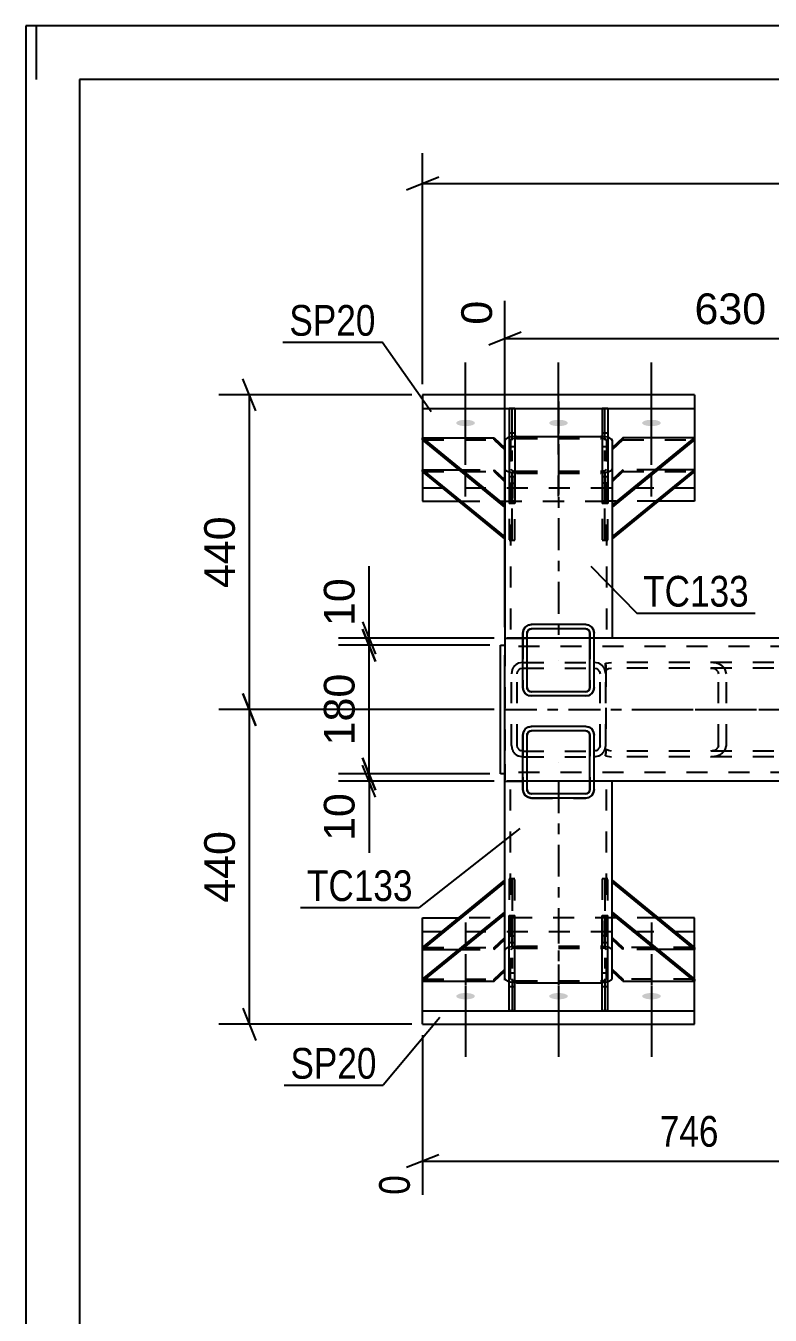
# Model space of a CAD drawing. Header units: millimetres. Extents: x 0 to 841, y 0 to 594.
# Drawn here: x 0 to 69.4, y 473.8 to 594 of the extents above; entities that cross this region are included whole.
import ezdxf

# ---------------------------------------------------------------- set-up
doc = ezdxf.new("R2010")
doc.units = ezdxf.units.MM
doc.linetypes.add('DXK_LINE_DOT2', pattern=[3.9198, 1.9599, -1.9599])
doc.linetypes.add('DXK_LINE_DOT3', pattern=[5.9187, 2.979, -0.9799, 0.9799, -0.9799])
doc.styles.add('Arial', font='ARIAL.TTF', dxfattribs={"height": 0.2})
doc.styles.add('Arial Narrow', font='ARIALN.TTF', dxfattribs={"height": 0.2})

# ---------------------------------------------------------------- blocks, each defined once
blk = doc.blocks.new('Unknown-318884589-1127')
at = {"color": 5, "linetype": 'Continuous'}
for p, q in [((841, 594), (0, 594)), ((0, 594), (0, 0)), ((1, 589), (1, 594)), ((836, 589), (5, 589)), ((5, 589), (5, 5))]:
    blk.add_line(p, q, dxfattribs=at)
blk = doc.blocks.new('Part-318884589-4272 - 4247')
at = {"color": 7, "linetype": 'DXK_LINE_DOT2'}
for p, q in [((45.08, 551.96), (45.08, 546.04)), ((45.61, 551.96), (45.08, 551.96)), ((45.61, 546.04), (45.61, 551.96)), ((45.08, 551.36), (45.61, 551.36)), ((45.61, 549.68), (45.08, 549.68)), ((45.08, 546.04), (45.61, 546.04))]:
    blk.add_line(p, q, dxfattribs=at)
at = {"color": 7, "linetype": 'DXK_LINE_DOT3'}
for p, q in [((45.35, 546.04), (45.35, 552.3)), ((45.35, 552.3), (45.35, 549.68))]:
    blk.add_line(p, q, dxfattribs=at)
blk = doc.blocks.new('Part-318884589-4264 - 4247')
at = {"color": 2, "linetype": 'Continuous'}
for p, q in [((55.68, 555.59), (54.68, 554.65)), ((54.68, 549.32), (62.35, 555.59)), ((62.35, 555.4), (54.68, 549.14)), ((62.35, 555.59), (55.68, 555.59)), ((62.35, 555.59), (62.35, 555.4)), ((54.68, 554.65), (54.68, 549.14))]:
    blk.add_line(p, q, dxfattribs=at)
at = {"color": 7, "linetype": 'DXK_LINE_DOT2'}
for p, q in [((55.68, 555.4), (54.68, 554.46)), ((55.68, 555.59), (55.68, 555.4)), ((55.68, 555.4), (62.35, 555.4))]:
    blk.add_line(p, q, dxfattribs=at)
blk = doc.blocks.new('Part-318884589-4258 - 4247')
at = {"color": 2, "linetype": 'Continuous'}
for p, q in [((37.01, 555.4), (37.01, 555.59)), ((37.01, 555.59), (44.68, 549.32)), ((37.01, 555.59), (43.68, 555.59)), ((44.68, 549.14), (37.01, 555.4)), ((43.68, 555.59), (44.68, 554.65)), ((44.68, 554.65), (44.68, 549.14))]:
    blk.add_line(p, q, dxfattribs=at)
at = {"color": 7, "linetype": 'DXK_LINE_DOT3'}
for p, q in [((44.68, 549.23), (37.01, 555.49)), ((44.68, 555.49), (44.68, 549.23))]:
    blk.add_line(p, q, dxfattribs=at)
at = {"color": 7, "linetype": 'DXK_LINE_DOT2'}
for p, q in [((37.01, 555.4), (43.68, 555.4)), ((43.68, 555.4), (43.68, 555.59)), ((43.68, 555.4), (44.68, 554.46))]:
    blk.add_line(p, q, dxfattribs=at)
blk = doc.blocks.new('Part-318884589-4325 - 4247')
at = {"color": 7, "linetype": 'DXK_LINE_DOT2'}
for p, q in [((53.75, 551.96), (53.75, 546.04)), ((54.28, 551.96), (53.75, 551.96)), ((54.28, 546.04), (54.28, 551.96)), ((54.28, 551.36), (53.75, 551.36)), ((54.28, 549.68), (53.75, 549.68)), ((53.75, 546.04), (54.28, 546.04))]:
    blk.add_line(p, q, dxfattribs=at)
at = {"color": 7, "linetype": 'DXK_LINE_DOT3'}
for p, q in [((54.01, 546.04), (54.01, 552.3)), ((54.01, 552.3), (54.01, 549.68))]:
    blk.add_line(p, q, dxfattribs=at)
blk = doc.blocks.new('Part-318884589-4261 - 4247')
at = {"color": 2, "linetype": 'Continuous'}
for p, q in [((37.01, 552.44), (37.01, 552.62)), ((37.01, 552.62), (44.68, 546.36)), ((37.01, 552.62), (40.42, 552.62)), ((44.68, 546.17), (37.01, 552.44))]:
    blk.add_line(p, q, dxfattribs=at)
at = {"color": 7, "linetype": 'DXK_LINE_DOT3'}
for p, q in [((44.68, 546.27), (37.01, 552.53)), ((44.68, 552.53), (44.68, 546.27))]:
    blk.add_line(p, q, dxfattribs=at)
at = {"color": 7, "linetype": 'DXK_LINE_DOT2'}
for p, q in [((37.01, 552.44), (43.68, 552.44)), ((40.42, 552.62), (43.68, 552.62)), ((43.68, 552.44), (43.68, 552.62)), ((43.68, 552.62), (44.68, 551.68)), ((43.68, 552.44), (44.68, 551.5)), ((44.68, 551.68), (44.68, 546.17))]:
    blk.add_line(p, q, dxfattribs=at)
blk = doc.blocks.new('Part-318884589-4267 - 4247')
at = {"color": 2, "linetype": 'Continuous'}
for p, q in [((54.68, 546.36), (62.35, 552.62)), ((62.35, 552.44), (54.68, 546.17)), ((62.35, 552.62), (58.94, 552.62)), ((62.35, 552.62), (62.35, 552.44))]:
    blk.add_line(p, q, dxfattribs=at)
at = {"color": 7, "linetype": 'DXK_LINE_DOT2'}
for p, q in [((55.68, 552.62), (54.68, 551.68)), ((55.68, 552.44), (54.68, 551.5)), ((54.68, 551.68), (54.68, 546.17)), ((58.94, 552.62), (55.68, 552.62)), ((55.68, 552.62), (55.68, 552.44)), ((55.68, 552.44), (62.35, 552.44))]:
    blk.add_line(p, q, dxfattribs=at)
blk = doc.blocks.new('Part-318884589-4270 - 4247')
at = {"color": 2, "linetype": 'Continuous'}
for p, q in [((45.08, 558.34), (45.08, 549.46)), ((45.61, 558.34), (45.08, 558.34)), ((45.61, 558.34), (45.61, 549.46)), ((45.61, 549.46), (45.08, 549.46))]:
    blk.add_line(p, q, dxfattribs=at)
at = {"color": 7, "linetype": 'DXK_LINE_DOT3'}
for p, q in [((45.35, 555.72), (45.35, 558.34)), ((45.35, 549.46), (45.35, 555.72))]:
    blk.add_line(p, q, dxfattribs=at)
at = {"color": 7, "linetype": 'DXK_LINE_DOT2'}
for p, q in [((45.08, 556.06), (45.61, 556.06)), ((45.08, 554.78), (45.61, 554.78))]:
    blk.add_line(p, q, dxfattribs=at)
blk = doc.blocks.new('Part-318884589-4271 - 4247')
at = {"color": 2, "linetype": 'Continuous'}
for p, q in [((53.75, 558.34), (53.75, 549.46)), ((54.28, 558.34), (53.75, 558.34)), ((54.28, 558.34), (54.28, 549.46)), ((54.28, 549.46), (53.75, 549.46))]:
    blk.add_line(p, q, dxfattribs=at)
at = {"color": 7, "linetype": 'DXK_LINE_DOT3'}
for p, q in [((54.01, 555.72), (54.01, 558.34)), ((54.01, 549.46), (54.01, 555.72))]:
    blk.add_line(p, q, dxfattribs=at)
at = {"color": 7, "linetype": 'DXK_LINE_DOT2'}
for p, q in [((53.75, 556.06), (54.28, 556.06)), ((53.75, 554.78), (54.28, 554.78))]:
    blk.add_line(p, q, dxfattribs=at)
blk = doc.blocks.new('Part-318884589-4274 - 4247')
at = {"color": 2, "linetype": 'Continuous'}
for p, q in [((46.41, 537.7), (46.34, 537.4)), ((46.34, 532.33), (46.34, 537.4)), ((46.58, 537.96), (46.41, 537.7)), ((46.84, 538.14), (46.58, 537.96)), ((46.74, 537.4), (46.77, 537.55)), ((46.74, 537.4), (46.75, 537.4)), ((46.74, 532.33), (46.74, 537.4)), ((46.78, 537.55), (46.75, 537.4)), ((46.75, 536.93), (46.75, 537.4)), ((46.77, 537.55), (46.86, 537.68)), ((46.86, 537.68), (46.78, 537.55)), ((47.14, 538.2), (46.84, 538.14)), ((46.86, 537.68), (46.99, 537.77)), ((46.99, 537.77), (46.86, 537.68)), ((46.99, 537.77), (47.14, 537.8)), ((52.21, 538.2), (47.14, 538.2)), ((52.21, 537.8), (47.14, 537.8)), ((52.52, 538.14), (52.21, 538.2)), ((52.21, 537.8), (52.36, 537.77)), ((52.36, 537.77), (52.49, 537.68)), ((52.49, 537.68), (52.58, 537.55)), ((52.78, 537.96), (52.52, 538.14)), ((52.52, 538.14), (52.78, 537.96)), ((52.58, 537.55), (52.61, 537.4)), ((52.61, 532.33), (52.61, 537.4)), ((52.95, 537.7), (52.78, 537.96)), ((52.78, 537.96), (52.95, 537.7)), ((53.01, 537.4), (52.95, 537.7)), ((52.95, 537.7), (53.01, 537.4)), ((53.01, 532.33), (53.01, 537.4)), ((53.01, 537.4), (53.01, 537.4)), ((53.01, 536.93), (53.01, 537.4)), ((46.75, 536.93), (46.74, 536.93)), ((46.74, 536.93), (46.75, 536.93)), ((46.75, 532.33), (46.75, 536.93)), ((46.75, 536.93), (46.75, 536.93)), ((53.01, 532.33), (53.01, 536.93)), ((53.01, 536.93), (53.01, 536.93)), ((53.01, 536.93), (53.01, 536.93)), ((53.01, 536.93), (53.01, 536.93)), ((46.34, 532.33), (46.41, 532.02)), ((46.41, 532.02), (46.58, 531.76)), ((46.58, 531.76), (46.84, 531.59)), ((46.74, 532.33), (46.75, 532.33)), ((46.77, 532.18), (46.74, 532.33)), ((46.75, 532.33), (46.78, 532.18)), ((46.86, 532.05), (46.77, 532.18)), ((46.78, 532.18), (46.86, 532.05)), ((46.84, 531.59), (47.14, 531.53)), ((46.99, 531.96), (46.86, 532.05)), ((46.86, 532.05), (46.99, 531.96)), ((47.14, 531.93), (46.99, 531.96)), ((52.21, 531.93), (47.14, 531.93)), ((52.21, 531.53), (47.14, 531.53)), ((52.36, 531.96), (52.21, 531.93)), ((52.21, 531.53), (52.52, 531.59)), ((52.49, 532.05), (52.36, 531.96)), ((52.58, 532.18), (52.49, 532.05)), ((52.52, 531.59), (52.78, 531.76)), ((52.61, 532.33), (52.58, 532.18)), ((52.78, 531.76), (52.95, 532.02)), ((52.95, 532.02), (53.01, 532.33)), ((53.01, 532.33), (52.95, 532.02)), ((53.01, 532.33), (53.01, 532.33))]:
    blk.add_line(p, q, dxfattribs=at)
at = {"color": 7, "linetype": 'DXK_LINE_DOT2'}
for p, q in [((46.34, 537.4), (46.35, 537.4)), ((46.35, 537.4), (46.41, 537.7)), ((46.35, 537.4), (46.35, 536.93)), ((46.41, 537.7), (46.58, 537.96)), ((46.58, 537.96), (46.84, 538.14)), ((46.84, 538.14), (47.15, 538.2)), ((47.15, 537.8), (46.99, 537.77)), ((47.14, 537.8), (47.15, 537.8)), ((52.21, 538.2), (47.15, 538.2)), ((52.21, 538.2), (52.21, 538.2)), ((52.21, 538.2), (52.52, 538.14)), ((52.21, 537.8), (52.21, 537.8)), ((52.37, 537.77), (52.21, 537.8)), ((52.5, 537.68), (52.37, 537.77)), ((52.58, 537.55), (52.5, 537.68)), ((52.61, 537.4), (52.58, 537.55)), ((52.61, 537.4), (52.61, 537.4)), ((52.61, 537.4), (52.61, 536.93)), ((46.35, 536.93), (46.35, 536.93)), ((46.35, 536.93), (46.35, 532.33)), ((46.74, 536.93), (46.35, 536.93)), ((52.61, 536.93), (52.61, 536.93)), ((52.61, 536.93), (52.61, 532.33)), ((53.01, 536.93), (52.61, 536.93)), ((46.34, 532.33), (46.35, 532.33)), ((46.41, 532.02), (46.35, 532.33)), ((47.15, 531.53), (46.84, 531.59)), ((46.99, 531.96), (47.15, 531.93)), ((47.14, 531.93), (47.15, 531.93)), ((52.21, 531.93), (52.37, 531.96)), ((52.21, 531.93), (52.21, 531.93)), ((52.21, 531.93), (52.21, 531.93)), ((52.52, 531.59), (52.21, 531.53)), ((52.21, 531.53), (52.21, 531.53)), ((52.21, 531.53), (52.21, 531.53)), ((52.37, 531.96), (52.5, 532.05)), ((52.5, 532.05), (52.58, 532.18)), ((52.58, 532.18), (52.61, 532.33)), ((52.61, 532.33), (52.61, 532.33))]:
    blk.add_line(p, q, dxfattribs=at)
at = {"color": 7, "linetype": 'DXK_LINE_DOT3'}
blk.add_line((49.68, 534.86), (49.68, 534.86), dxfattribs=at)
at = {"color": 7, "linetype": 'DXK_LINE_DOT2'}
blk.add_arc((47.15, 532.33), 0.8, 202.5012, 247.5012, dxfattribs=at)
at = {"color": 2, "linetype": 'Continuous'}
blk.add_arc((52.21, 532.33), 0.8, 292.5012, 337.5012, dxfattribs=at)
blk = doc.blocks.new('Bolt-318884589-4275 - 4247')
at = {"linetype": 'Continuous'}
for points in [[(41.01, 557.27), (41.19, 557.27), (41.36, 557.25), (41.52, 557.22), (41.66, 557.17), (41.76, 557.12), (41.84, 557.07), (41.87, 557.01), (41.87, 556.94), (41.84, 556.88), (41.76, 556.83), (41.66, 556.78), (41.52, 556.74), (41.36, 556.71), (41.19, 556.69), (41.01, 556.68), (40.83, 556.69), (40.66, 556.71), (40.5, 556.74), (40.37, 556.78), (40.26, 556.83), (40.19, 556.88), (40.15, 556.94), (40.15, 557.01), (40.19, 557.07), (40.26, 557.12), (40.37, 557.17), (40.5, 557.22), (40.66, 557.25), (40.83, 557.27)], [(49.68, 557.27), (49.86, 557.27), (50.03, 557.25), (50.19, 557.22), (50.32, 557.17), (50.43, 557.12), (50.5, 557.07), (50.54, 557.01), (50.54, 556.94), (50.5, 556.88), (50.43, 556.83), (50.32, 556.78), (50.19, 556.74), (50.03, 556.71), (49.86, 556.69), (49.68, 556.68), (49.5, 556.69), (49.33, 556.71), (49.17, 556.74), (49.03, 556.78), (48.93, 556.83), (48.85, 556.88), (48.82, 556.94), (48.82, 557.01), (48.85, 557.07), (48.93, 557.12), (49.03, 557.17), (49.17, 557.22), (49.33, 557.25), (49.5, 557.27)], [(58.35, 557.27), (58.53, 557.27), (58.7, 557.25), (58.86, 557.22), (58.99, 557.17), (59.1, 557.12), (59.17, 557.07), (59.21, 557.01), (59.21, 556.94), (59.17, 556.88), (59.1, 556.83), (58.99, 556.78), (58.86, 556.74), (58.7, 556.71), (58.53, 556.69), (58.35, 556.68), (58.17, 556.69), (57.99, 556.71), (57.84, 556.74), (57.7, 556.78), (57.6, 556.83), (57.52, 556.88), (57.48, 556.94), (57.48, 557.01), (57.52, 557.07), (57.6, 557.12), (57.7, 557.17), (57.84, 557.22), (57.99, 557.25), (58.17, 557.27)]]:
    blk.add_hatch(color=1, dxfattribs=at).paths.add_polyline_path(points)
at = {"color": 1, "linetype": 'Continuous'}
for p, q in [((41.01, 556.04), (41.01, 562.61)), ((49.68, 556.04), (49.68, 562.61)), ((58.35, 556.04), (58.35, 562.61))]:
    blk.add_line(p, q, dxfattribs=at)
at = {"color": 1, "linetype": 'DXK_LINE_DOT2'}
for p, q in [((41.01, 553.07), (41.01, 559.65)), ((58.35, 553.07), (58.35, 559.65)), ((41.01, 550.11), (41.01, 556.69)), ((49.68, 550.11), (49.68, 556.69)), ((58.35, 550.11), (58.35, 556.69))]:
    blk.add_line(p, q, dxfattribs=at)
blk = doc.blocks.new('Part-318884589-4345 - 4247')
at = {"color": 7, "linetype": 'DXK_LINE_DOT2'}
for p, q in [((45.36, 534), (45.28, 533.59)), ((45.81, 533.59), (45.85, 533.8)), ((46.35, 534.66), (45.94, 534.58)), ((46.14, 534.09), (46.35, 534.13)), ((46.35, 534.66), (53.01, 534.66)), ((46.35, 534.13), (53.01, 534.13)), ((53.42, 534.58), (53.01, 534.66)), ((53.01, 534.13), (53.22, 534.09)), ((53.51, 533.8), (53.55, 533.59)), ((54.08, 533.59), (54, 534)), ((45.28, 526.93), (45.28, 533.59)), ((45.81, 526.93), (45.81, 533.59)), ((53.55, 526.93), (53.55, 533.59)), ((54.08, 526.93), (54.08, 533.59)), ((45.28, 526.93), (45.36, 526.52)), ((45.85, 526.72), (45.81, 526.93)), ((46.35, 526.39), (46.14, 526.44)), ((53.22, 526.44), (53.01, 526.39)), ((53.55, 526.93), (53.51, 526.72)), ((54, 526.52), (54.08, 526.93)), ((45.94, 525.94), (46.35, 525.86)), ((46.35, 526.39), (53.01, 526.39)), ((46.35, 525.86), (53.01, 525.86)), ((53.01, 525.86), (53.42, 525.94))]:
    blk.add_line(p, q, dxfattribs=at)
at = {"color": 7, "linetype": 'DXK_LINE_DOT3'}
blk.add_line((49.68, 530.26), (49.68, 530.26), dxfattribs=at)
at = {"color": 7, "linetype": 'DXK_LINE_DOT2'}
for centre, radius, start, end in [((46.35, 533.59), 1.07, 112.5, 157.5), ((46.35, 533.59), 0.533, 112.5, 157.5), ((53.01, 533.59), 0.533, 22.5, 67.5), ((53.01, 533.59), 1.07, 22.5, 67.5), ((46.35, 526.93), 1.07, 202.5, 247.5), ((46.35, 526.93), 0.533, 202.5, 247.5), ((53.01, 526.93), 0.533, 292.5, 337.5), ((53.01, 526.93), 1.07, 292.5, 337.5)]:
    blk.add_arc(centre, radius, start, end, dxfattribs=at)
blk = doc.blocks.new('Part-318884589-4291 - 4247')
at = {"color": 2, "linetype": 'Continuous'}
for p, q in [((44.68, 536.93), (44.68, 535.33)), ((267.41, 536.93), (54.68, 536.93)), ((44.68, 525.19), (44.68, 535.33)), ((44.68, 523.59), (44.68, 525.19)), ((267.41, 523.59), (54.68, 523.59))]:
    blk.add_line(p, q, dxfattribs=at)
at = {"color": 7, "linetype": 'DXK_LINE_DOT2'}
for p, q in [((44.68, 536.93), (44.68, 536.46)), ((54.68, 536.93), (44.68, 536.93)), ((267.41, 536.13), (44.68, 536.13)), ((44.68, 525.19), (44.68, 523.72)), ((267.41, 524.39), (44.68, 524.39)), ((54.68, 523.59), (44.68, 523.59))]:
    blk.add_line(p, q, dxfattribs=at)
at = {"color": 7, "linetype": 'DXK_LINE_DOT3'}
blk.add_line((44.68, 530.26), (267.41, 530.26), dxfattribs=at)
blk = doc.blocks.new('Bolt-318884589-4292 - 4247')
at = {"linetype": 'Continuous'}
for points in [[(41.01, 503.25), (40.83, 503.26), (40.66, 503.28), (40.5, 503.31), (40.37, 503.35), (40.26, 503.4), (40.19, 503.45), (40.15, 503.52), (40.15, 503.58), (40.19, 503.64), (40.26, 503.69), (40.37, 503.74), (40.5, 503.79), (40.66, 503.82), (40.83, 503.84), (41.01, 503.84), (41.19, 503.84), (41.36, 503.82), (41.52, 503.79), (41.66, 503.74), (41.76, 503.69), (41.84, 503.64), (41.87, 503.58), (41.87, 503.52), (41.84, 503.45), (41.76, 503.4), (41.66, 503.35), (41.52, 503.31), (41.36, 503.28), (41.19, 503.26)], [(49.68, 503.25), (49.5, 503.26), (49.33, 503.28), (49.17, 503.31), (49.03, 503.35), (48.93, 503.4), (48.85, 503.45), (48.82, 503.52), (48.82, 503.58), (48.85, 503.64), (48.93, 503.69), (49.03, 503.74), (49.17, 503.79), (49.33, 503.82), (49.5, 503.84), (49.68, 503.84), (49.86, 503.84), (50.03, 503.82), (50.19, 503.79), (50.32, 503.74), (50.43, 503.69), (50.5, 503.64), (50.54, 503.58), (50.54, 503.52), (50.5, 503.45), (50.43, 503.4), (50.32, 503.35), (50.19, 503.31), (50.03, 503.28), (49.86, 503.26)], [(58.35, 503.25), (58.17, 503.26), (57.99, 503.28), (57.84, 503.31), (57.7, 503.35), (57.6, 503.4), (57.52, 503.45), (57.48, 503.52), (57.48, 503.58), (57.52, 503.64), (57.6, 503.69), (57.7, 503.74), (57.84, 503.79), (57.99, 503.82), (58.17, 503.84), (58.35, 503.84), (58.53, 503.84), (58.7, 503.82), (58.86, 503.79), (58.99, 503.74), (59.1, 503.69), (59.17, 503.64), (59.21, 503.58), (59.21, 503.52), (59.17, 503.45), (59.1, 503.4), (58.99, 503.35), (58.86, 503.31), (58.7, 503.28), (58.53, 503.26)]]:
    blk.add_hatch(color=1, dxfattribs=at).paths.add_polyline_path(points)
at = {"color": 1, "linetype": 'DXK_LINE_DOT2'}
for p, q in [((41.01, 510.41), (41.01, 503.84)), ((49.68, 510.41), (49.68, 503.84)), ((58.35, 510.41), (58.35, 503.84)), ((41.01, 507.45), (41.01, 500.87)), ((58.35, 507.45), (58.35, 500.87))]:
    blk.add_line(p, q, dxfattribs=at)
at = {"color": 1, "linetype": 'Continuous'}
for p, q in [((41.01, 504.49), (41.01, 497.91)), ((49.68, 504.49), (49.68, 497.91)), ((58.35, 504.49), (58.35, 497.91))]:
    blk.add_line(p, q, dxfattribs=at)
blk = doc.blocks.new('Part-318884589-4365 - 4247')
at = {"color": 2, "linetype": 'Continuous'}
for p, q in [((53.75, 502.18), (53.75, 511.07)), ((53.75, 511.07), (54.28, 511.07)), ((54.28, 502.18), (54.28, 511.07)), ((54.28, 502.18), (53.75, 502.18))]:
    blk.add_line(p, q, dxfattribs=at)
at = {"color": 7, "linetype": 'DXK_LINE_DOT3'}
for p, q in [((54.01, 511.07), (54.01, 504.8)), ((54.01, 504.8), (54.01, 502.18))]:
    blk.add_line(p, q, dxfattribs=at)
at = {"color": 7, "linetype": 'DXK_LINE_DOT2'}
for p, q in [((53.75, 505.74), (54.28, 505.74)), ((53.75, 504.46), (54.28, 504.46))]:
    blk.add_line(p, q, dxfattribs=at)
blk = doc.blocks.new('Part-318884589-4302 - 4247')
at = {"color": 2, "linetype": 'Continuous'}
for p, q in [((46.41, 528.2), (46.34, 527.89)), ((46.34, 522.82), (46.34, 527.89)), ((46.58, 528.46), (46.41, 528.2)), ((46.84, 528.63), (46.58, 528.46)), ((46.74, 527.89), (46.77, 528.04)), ((46.74, 527.89), (46.75, 527.89)), ((46.74, 522.82), (46.74, 527.89)), ((46.78, 528.04), (46.75, 527.89)), ((46.75, 523.59), (46.75, 527.89)), ((46.77, 528.04), (46.86, 528.17)), ((46.86, 528.17), (46.78, 528.04)), ((47.14, 528.69), (46.84, 528.63)), ((46.86, 528.17), (46.99, 528.26)), ((46.99, 528.26), (46.86, 528.17)), ((46.99, 528.26), (47.14, 528.29)), ((52.21, 528.69), (47.14, 528.69)), ((52.21, 528.29), (47.14, 528.29)), ((52.52, 528.63), (52.21, 528.69)), ((52.21, 528.29), (52.36, 528.26)), ((52.36, 528.26), (52.49, 528.17)), ((52.49, 528.17), (52.58, 528.04)), ((52.78, 528.46), (52.52, 528.63)), ((52.58, 528.04), (52.61, 527.89)), ((52.61, 522.82), (52.61, 527.89)), ((52.95, 528.2), (52.78, 528.46)), ((53.01, 527.89), (52.95, 528.2)), ((52.95, 528.2), (53.01, 527.89)), ((53.01, 522.82), (53.01, 527.89)), ((53.01, 523.59), (53.01, 527.89)), ((53.01, 527.89), (53.01, 527.89)), ((46.34, 522.82), (46.41, 522.52)), ((46.75, 523.59), (46.74, 523.59)), ((46.74, 523.59), (46.75, 523.59)), ((46.74, 522.82), (46.75, 522.82)), ((46.77, 522.67), (46.74, 522.82)), ((46.75, 523.59), (46.75, 523.59)), ((46.75, 522.82), (46.75, 523.59)), ((46.75, 522.82), (46.78, 522.67)), ((52.61, 522.82), (52.58, 522.67)), ((52.95, 522.52), (53.01, 522.82)), ((53.01, 522.82), (52.95, 522.52)), ((53.01, 523.59), (53.01, 523.59)), ((53.01, 522.82), (53.01, 523.59)), ((53.01, 523.59), (53.01, 523.59)), ((53.01, 523.59), (53.01, 523.59)), ((53.01, 522.82), (53.01, 522.82)), ((46.41, 522.52), (46.58, 522.26)), ((46.58, 522.26), (46.84, 522.09)), ((46.86, 522.54), (46.77, 522.67)), ((46.78, 522.67), (46.86, 522.54)), ((46.84, 522.09), (47.14, 522.02)), ((46.99, 522.45), (46.86, 522.54)), ((46.86, 522.54), (46.99, 522.45)), ((47.14, 522.42), (46.99, 522.45)), ((52.21, 522.42), (47.14, 522.42)), ((52.21, 522.02), (47.14, 522.02)), ((52.36, 522.45), (52.21, 522.42)), ((52.21, 522.02), (52.52, 522.08)), ((52.49, 522.54), (52.36, 522.45)), ((52.58, 522.67), (52.49, 522.54)), ((52.52, 522.08), (52.78, 522.26)), ((52.78, 522.26), (52.52, 522.08)), ((52.78, 522.26), (52.95, 522.52)), ((52.95, 522.52), (52.78, 522.26))]:
    blk.add_line(p, q, dxfattribs=at)
at = {"color": 7, "linetype": 'DXK_LINE_DOT2'}
for p, q in [((46.34, 527.89), (46.35, 527.89)), ((46.35, 527.89), (46.41, 528.2)), ((46.35, 527.89), (46.35, 523.59)), ((46.84, 528.63), (47.15, 528.69)), ((47.15, 528.29), (46.99, 528.26)), ((47.14, 528.29), (47.15, 528.29)), ((52.21, 528.69), (52.21, 528.69)), ((52.21, 528.69), (52.21, 528.69)), ((52.21, 528.69), (52.52, 528.63)), ((52.21, 528.29), (52.21, 528.29)), ((52.21, 528.29), (52.21, 528.29)), ((52.37, 528.26), (52.21, 528.29)), ((52.5, 528.17), (52.37, 528.26)), ((52.58, 528.04), (52.5, 528.17)), ((52.61, 527.89), (52.58, 528.04)), ((52.61, 527.89), (52.61, 527.89)), ((52.61, 527.89), (52.61, 523.59)), ((46.34, 522.82), (46.35, 522.82)), ((46.35, 523.59), (46.35, 523.59)), ((46.35, 523.59), (46.35, 522.82)), ((46.74, 523.59), (46.35, 523.59)), ((46.41, 522.52), (46.35, 522.82)), ((52.58, 522.67), (52.61, 522.82)), ((52.61, 523.59), (52.61, 523.59)), ((52.61, 523.59), (52.61, 522.82)), ((53.01, 523.59), (52.61, 523.59)), ((52.61, 522.82), (52.61, 522.82)), ((46.58, 522.26), (46.41, 522.52)), ((46.84, 522.09), (46.58, 522.26)), ((47.15, 522.02), (46.84, 522.09)), ((46.99, 522.45), (47.15, 522.42)), ((47.14, 522.42), (47.15, 522.42)), ((47.15, 522.02), (52.21, 522.02)), ((52.21, 522.42), (52.37, 522.45)), ((52.21, 522.42), (52.21, 522.42)), ((52.21, 522.42), (52.21, 522.42)), ((52.52, 522.08), (52.21, 522.02)), ((52.21, 522.02), (52.21, 522.02)), ((52.37, 522.45), (52.5, 522.54)), ((52.5, 522.54), (52.58, 522.67))]:
    blk.add_line(p, q, dxfattribs=at)
at = {"color": 7, "linetype": 'DXK_LINE_DOT3'}
blk.add_line((49.68, 525.36), (49.68, 525.36), dxfattribs=at)
at = {"color": 7, "linetype": 'DXK_LINE_DOT2'}
blk.add_arc((47.15, 527.89), 0.8, 112.4979, 157.4979, dxfattribs=at)
at = {"color": 2, "linetype": 'Continuous'}
blk.add_arc((52.21, 527.89), 0.8, 22.4979, 67.4979, dxfattribs=at)
blk = doc.blocks.new('Part-318884589-4309 - 4247')
at = {"color": 2, "linetype": 'Continuous'}
for p, q in [((44.68, 523.59), (46.34, 523.59)), ((44.68, 511.38), (44.68, 523.59)), ((52.61, 523.59), (46.74, 523.59)), ((54.68, 523.59), (53.01, 523.59)), ((54.68, 511.38), (54.68, 523.59)), ((44.68, 505.17), (44.68, 505.88)), ((44.76, 505.03), (44.68, 505.17)), ((44.99, 504.91), (44.76, 505.03)), ((45.08, 504.89), (44.99, 504.91)), ((45.75, 504.8), (45.61, 504.81)), ((45.75, 504.8), (53.61, 504.8)), ((53.75, 504.81), (53.61, 504.8)), ((54.37, 504.91), (54.28, 504.89)), ((54.6, 505.03), (54.37, 504.91)), ((54.68, 505.17), (54.6, 505.03)), ((54.68, 505.17), (54.68, 505.88))]:
    blk.add_line(p, q, dxfattribs=at)
at = {"color": 7, "linetype": 'DXK_LINE_DOT2'}
for p, q in [((45.21, 505.17), (45.21, 523.59)), ((46.74, 523.59), (46.34, 523.59)), ((53.01, 523.59), (52.61, 523.59)), ((54.15, 505.17), (54.15, 523.59)), ((44.68, 505.88), (44.68, 511.38)), ((54.68, 505.88), (54.68, 511.38)), ((44.68, 507.86), (44.76, 508)), ((44.76, 508), (44.99, 508.11)), ((44.99, 508.11), (45.34, 508.19)), ((45.25, 507.93), (45.21, 507.86)), ((45.37, 507.98), (45.25, 507.93)), ((45.34, 508.19), (45.75, 508.22)), ((45.54, 508.02), (45.37, 507.98)), ((45.75, 508.04), (45.54, 508.02)), ((45.75, 508.22), (53.61, 508.22)), ((45.75, 508.04), (53.61, 508.04)), ((53.61, 508.22), (54.02, 508.19)), ((53.82, 508.02), (53.61, 508.04)), ((53.99, 507.98), (53.82, 508.02)), ((54.11, 507.93), (53.99, 507.98)), ((54.02, 508.19), (54.37, 508.11)), ((54.15, 507.86), (54.11, 507.93)), ((54.37, 508.11), (54.6, 508)), ((54.6, 508), (54.68, 507.86)), ((45.34, 504.83), (45.08, 504.89)), ((45.21, 505.17), (45.25, 505.1)), ((45.25, 505.1), (45.37, 505.04)), ((45.61, 504.81), (45.34, 504.83)), ((45.37, 505.04), (45.54, 505)), ((45.54, 505), (45.75, 504.98)), ((45.75, 504.98), (53.61, 504.98)), ((53.61, 504.98), (53.82, 505)), ((54.02, 504.83), (53.75, 504.81)), ((53.82, 505), (53.99, 505.04)), ((53.99, 505.04), (54.11, 505.1)), ((54.28, 504.89), (54.02, 504.83)), ((54.11, 505.1), (54.15, 505.17))]:
    blk.add_line(p, q, dxfattribs=at)
at = {"color": 7, "linetype": 'DXK_LINE_DOT3'}
blk.add_line((49.68, 523.59), (49.68, 506.51), dxfattribs=at)
blk = doc.blocks.new('Part-318884589-4314 - 4247')
at = {"color": 2, "linetype": 'Continuous'}
for p, q in [((44.68, 555.36), (44.76, 555.5)), ((44.68, 555.36), (44.68, 554.65)), ((44.76, 555.5), (44.99, 555.62)), ((45.08, 555.64), (44.99, 555.62)), ((45.75, 555.72), (45.61, 555.71)), ((45.75, 555.72), (53.61, 555.72)), ((53.75, 555.71), (53.61, 555.72)), ((54.37, 555.62), (54.28, 555.64)), ((54.37, 555.62), (54.6, 555.5)), ((54.6, 555.5), (54.68, 555.36)), ((54.68, 555.36), (54.68, 554.65)), ((44.68, 549.14), (44.68, 536.93)), ((54.68, 549.14), (54.68, 536.93)), ((44.68, 536.93), (46.34, 536.93)), ((52.61, 536.93), (46.74, 536.93)), ((54.68, 536.93), (53.01, 536.93))]:
    blk.add_line(p, q, dxfattribs=at)
at = {"color": 7, "linetype": 'DXK_LINE_DOT2'}
for p, q in [((45.34, 555.69), (45.08, 555.64)), ((45.25, 555.43), (45.21, 555.36)), ((45.21, 555.36), (45.21, 536.93)), ((45.37, 555.49), (45.25, 555.43)), ((45.61, 555.71), (45.34, 555.69)), ((45.54, 555.53), (45.37, 555.49)), ((45.75, 555.54), (45.54, 555.53)), ((45.75, 555.54), (53.61, 555.54)), ((53.82, 555.53), (53.61, 555.54)), ((54.02, 555.69), (53.75, 555.71)), ((53.99, 555.49), (53.82, 555.53)), ((54.11, 555.43), (53.99, 555.49)), ((54.28, 555.64), (54.02, 555.69)), ((54.15, 555.36), (54.11, 555.43)), ((54.15, 555.36), (54.15, 536.93)), ((44.68, 554.65), (44.68, 549.14)), ((54.68, 554.65), (54.68, 549.14)), ((44.76, 552.53), (44.68, 552.67)), ((44.99, 552.41), (44.76, 552.53)), ((45.34, 552.33), (44.99, 552.41)), ((45.21, 552.67), (45.25, 552.6)), ((45.25, 552.6), (45.37, 552.54)), ((45.75, 552.3), (45.34, 552.33)), ((45.37, 552.54), (45.54, 552.5)), ((45.54, 552.5), (45.75, 552.48)), ((45.75, 552.48), (53.61, 552.48)), ((45.75, 552.3), (53.61, 552.3)), ((53.61, 552.48), (53.82, 552.5)), ((54.02, 552.33), (53.61, 552.3)), ((53.82, 552.5), (53.99, 552.54)), ((53.99, 552.54), (54.11, 552.6)), ((54.37, 552.41), (54.02, 552.33)), ((54.11, 552.6), (54.15, 552.67)), ((54.6, 552.53), (54.37, 552.41)), ((54.68, 552.67), (54.6, 552.53)), ((46.34, 536.93), (46.74, 536.93)), ((53.01, 536.93), (52.61, 536.93))]:
    blk.add_line(p, q, dxfattribs=at)
at = {"color": 7, "linetype": 'DXK_LINE_DOT3'}
blk.add_line((49.68, 554.01), (49.68, 536.93), dxfattribs=at)
blk = doc.blocks.new('Part-318884589-4316 - 4247')
at = {"color": 2, "linetype": 'Continuous'}
for p, q in [((62.35, 559.6), (37.01, 559.6)), ((37.01, 559.6), (37.01, 549.68)), ((62.35, 559.6), (62.35, 549.68)), ((37.01, 558.34), (62.35, 558.34)), ((37.01, 549.68), (40.39, 549.68)), ((62.35, 549.68), (58.97, 549.68))]:
    blk.add_line(p, q, dxfattribs=at)
at = {"color": 7, "linetype": 'DXK_LINE_DOT3'}
blk.add_line((49.68, 558.97), (49.68, 550.31), dxfattribs=at)
at = {"color": 7, "linetype": 'DXK_LINE_DOT2'}
for p, q in [((37.01, 550.93), (62.35, 550.93)), ((40.39, 549.68), (53.99, 549.68)), ((58.97, 549.68), (53.99, 549.68))]:
    blk.add_line(p, q, dxfattribs=at)
blk = doc.blocks.new('Part-318884589-4374 - 4247')
at = {"color": 2, "linetype": 'Continuous'}
for p, q in [((54.68, 514.35), (62.35, 508.08)), ((62.35, 507.9), (54.68, 514.17)), ((62.35, 507.9), (58.94, 507.9)), ((62.35, 508.08), (62.35, 507.9))]:
    blk.add_line(p, q, dxfattribs=at)
at = {"color": 7, "linetype": 'DXK_LINE_DOT2'}
for p, q in [((54.68, 508.84), (54.68, 514.35)), ((54.68, 509.02), (55.68, 508.08)), ((55.68, 507.9), (54.68, 508.84)), ((62.35, 508.08), (55.68, 508.08)), ((55.68, 508.08), (55.68, 507.9)), ((58.94, 507.9), (55.68, 507.9))]:
    blk.add_line(p, q, dxfattribs=at)
blk = doc.blocks.new('Part-318884589-4323 - 4247')
at = {"color": 7, "linetype": 'DXK_LINE_DOT2'}
for p, q in [((54.06, 534.58), (54.63, 534.66)), ((54.08, 533.94), (54.06, 534.58)), ((54.06, 534.58), (54.08, 534.35)), ((54.08, 534.35), (54.08, 526.17)), ((54.08, 533.94), (54.11, 533.97)), ((54.11, 533.97), (54.35, 534.09)), ((54.35, 534.09), (54.63, 534.13)), ((108.97, 534.66), (54.63, 534.66)), ((108.97, 534.13), (54.63, 534.13)), ((64.42, 534.58), (63.85, 534.66)), ((63.85, 534.13), (64.13, 534.09)), ((64.53, 533.8), (64.59, 533.59)), ((65.33, 533.59), (65.22, 534)), ((64.59, 526.93), (64.59, 533.59)), ((65.33, 526.93), (65.33, 533.59)), ((54.08, 526.58), (54.06, 525.94)), ((54.11, 526.55), (54.08, 526.58)), ((54.35, 526.44), (54.11, 526.55)), ((54.63, 526.39), (54.35, 526.44)), ((64.13, 526.44), (63.85, 526.39)), ((64.59, 526.93), (64.53, 526.72)), ((65.22, 526.52), (65.33, 526.93)), ((54.06, 525.94), (54.08, 526.17)), ((54.06, 525.94), (54.63, 525.86)), ((108.97, 526.39), (54.63, 526.39)), ((108.97, 525.86), (54.63, 525.86)), ((63.85, 525.86), (64.42, 525.94))]:
    blk.add_line(p, q, dxfattribs=at)
at = {"color": 7, "linetype": 'DXK_LINE_DOT3'}
blk.add_line((59.24, 530.26), (104.36, 530.26), dxfattribs=at)
at = {"color": 7, "linetype": 'DXK_LINE_DOT2'}
for centre, radius, start, end in [((63.97, 533.44), 0.673, 32.6712, 75.6111), ((64.08, 533.28), 1.35, 32.6712, 75.6111), ((63.97, 527.09), 0.673, 284.3889, 327.3288), ((64.08, 527.25), 1.35, 284.3889, 327.3288)]:
    blk.add_arc(centre, radius, start, end, dxfattribs=at)
blk = doc.blocks.new('Part-318884589-4347 - 4247')
at = {"color": 2, "linetype": 'Continuous'}
for p, q in [((44.28, 524.26), (44.28, 536.26)), ((44.28, 536.26), (44.68, 536.26)), ((44.68, 524.26), (44.28, 524.26))]:
    blk.add_line(p, q, dxfattribs=at)
at = {"color": 7, "linetype": 'DXK_LINE_DOT2'}
blk.add_line((44.68, 536.26), (44.68, 524.26), dxfattribs=at)
blk = doc.blocks.new('Part-318884589-4349 - 4247')
at = {"color": 2, "linetype": 'Continuous'}
for p, q in [((37.01, 500.93), (37.01, 510.84)), ((37.01, 510.84), (40.39, 510.84)), ((62.35, 510.84), (58.97, 510.84)), ((62.35, 500.93), (62.35, 510.84)), ((37.01, 502.18), (62.35, 502.18)), ((37.01, 500.93), (62.35, 500.93))]:
    blk.add_line(p, q, dxfattribs=at)
at = {"color": 7, "linetype": 'DXK_LINE_DOT2'}
for p, q in [((58.97, 510.84), (40.39, 510.84)), ((37.01, 509.59), (62.35, 509.59))]:
    blk.add_line(p, q, dxfattribs=at)
blk = doc.blocks.new('Part-318884589-4360 - 4247')
at = {"color": 7, "linetype": 'DXK_LINE_DOT2'}
for p, q in [((45.61, 514.49), (45.08, 514.49)), ((45.08, 514.49), (45.08, 508.56)), ((45.61, 508.56), (45.61, 514.49)), ((45.61, 510.84), (45.08, 510.84)), ((45.08, 509.16), (45.61, 509.16)), ((45.08, 508.56), (45.61, 508.56))]:
    blk.add_line(p, q, dxfattribs=at)
at = {"color": 7, "linetype": 'DXK_LINE_DOT3'}
for p, q in [((45.35, 514.49), (45.35, 508.22)), ((45.35, 508.22), (45.35, 510.84))]:
    blk.add_line(p, q, dxfattribs=at)
blk = doc.blocks.new('Part-318884589-4361 - 4247')
at = {"color": 7, "linetype": 'DXK_LINE_DOT2'}
for p, q in [((54.28, 514.49), (53.75, 514.49)), ((53.75, 514.49), (53.75, 508.56)), ((54.28, 508.56), (54.28, 514.49)), ((54.28, 510.84), (53.75, 510.84)), ((54.28, 509.16), (53.75, 509.16)), ((53.75, 508.56), (54.28, 508.56))]:
    blk.add_line(p, q, dxfattribs=at)
at = {"color": 7, "linetype": 'DXK_LINE_DOT3'}
for p, q in [((54.01, 514.49), (54.01, 508.22)), ((54.01, 508.22), (54.01, 510.84))]:
    blk.add_line(p, q, dxfattribs=at)
blk = doc.blocks.new('Part-318884589-4364 - 4247')
at = {"color": 2, "linetype": 'Continuous'}
for p, q in [((45.08, 502.18), (45.08, 511.07)), ((45.08, 511.07), (45.61, 511.07)), ((45.61, 502.18), (45.61, 511.07)), ((45.61, 502.18), (45.08, 502.18))]:
    blk.add_line(p, q, dxfattribs=at)
at = {"color": 7, "linetype": 'DXK_LINE_DOT3'}
for p, q in [((45.35, 511.07), (45.35, 504.8)), ((45.35, 504.8), (45.35, 502.18))]:
    blk.add_line(p, q, dxfattribs=at)
at = {"color": 7, "linetype": 'DXK_LINE_DOT2'}
for p, q in [((45.08, 505.74), (45.61, 505.74)), ((45.08, 504.46), (45.61, 504.46))]:
    blk.add_line(p, q, dxfattribs=at)
blk = doc.blocks.new('Part-318884589-4368 - 4247')
at = {"color": 2, "linetype": 'Continuous'}
for p, q in [((37.01, 508.08), (44.68, 514.35)), ((44.68, 514.17), (37.01, 507.9)), ((37.01, 507.9), (37.01, 508.08)), ((37.01, 507.9), (40.42, 507.9))]:
    blk.add_line(p, q, dxfattribs=at)
at = {"color": 7, "linetype": 'DXK_LINE_DOT3'}
for p, q in [((44.68, 514.26), (37.01, 507.99)), ((44.68, 507.99), (44.68, 514.26))]:
    blk.add_line(p, q, dxfattribs=at)
at = {"color": 7, "linetype": 'DXK_LINE_DOT2'}
for p, q in [((44.68, 508.84), (44.68, 514.35)), ((43.68, 508.08), (44.68, 509.02)), ((43.68, 507.9), (44.68, 508.84)), ((37.01, 508.08), (43.68, 508.08)), ((40.42, 507.9), (43.68, 507.9)), ((43.68, 507.9), (43.68, 508.08))]:
    blk.add_line(p, q, dxfattribs=at)
blk = doc.blocks.new('Part-318884589-4371 - 4247')
at = {"color": 2, "linetype": 'Continuous'}
for p, q in [((37.01, 505.12), (44.68, 511.38)), ((44.68, 511.2), (37.01, 504.94)), ((44.68, 505.88), (44.68, 511.38)), ((37.01, 504.94), (37.01, 505.12)), ((37.01, 504.94), (43.68, 504.94)), ((43.68, 504.94), (44.68, 505.88))]:
    blk.add_line(p, q, dxfattribs=at)
at = {"color": 7, "linetype": 'DXK_LINE_DOT3'}
for p, q in [((44.68, 511.29), (37.01, 505.03)), ((44.68, 505.03), (44.68, 511.29))]:
    blk.add_line(p, q, dxfattribs=at)
at = {"color": 7, "linetype": 'DXK_LINE_DOT2'}
for p, q in [((43.68, 505.12), (44.68, 506.06)), ((37.01, 505.12), (43.68, 505.12)), ((43.68, 504.94), (43.68, 505.12))]:
    blk.add_line(p, q, dxfattribs=at)
blk = doc.blocks.new('Part-318884589-4377 - 4247')
at = {"color": 2, "linetype": 'Continuous'}
for p, q in [((54.68, 511.38), (62.35, 505.12)), ((54.68, 505.88), (54.68, 511.38)), ((62.35, 504.94), (54.68, 511.2)), ((55.68, 504.94), (54.68, 505.88)), ((55.68, 504.94), (62.35, 504.94)), ((62.35, 505.12), (62.35, 504.94))]:
    blk.add_line(p, q, dxfattribs=at)
at = {"color": 7, "linetype": 'DXK_LINE_DOT2'}
for p, q in [((54.68, 506.06), (55.68, 505.12)), ((62.35, 505.12), (55.68, 505.12)), ((55.68, 505.12), (55.68, 504.94))]:
    blk.add_line(p, q, dxfattribs=at)
blk = doc.blocks.new('StraightDimension-318884589-4430 - 4247')
at = {"color": 7, "linetype": 'Continuous'}
for p, q in [((37.01, 560.6), (37.01, 582.14)), ((38.51, 579.89), (35.51, 578.69)), ((37.01, 579.29), (287.18, 579.29))]:
    blk.add_line(p, q, dxfattribs=at)
blk = doc.blocks.new('StraightDimension-318884589-4399 - 4247')
at = {"color": 7, "linetype": 'Continuous'}
for p, q in [((31.41, 537.76), (32.61, 534.76)), ((43.28, 536.26), (29.16, 536.26)), ((32.01, 524.26), (32.01, 536.26)), ((32.61, 522.76), (31.41, 525.76)), ((43.28, 524.26), (29.16, 524.26))]:
    blk.add_line(p, q, dxfattribs=at)
at = {"color": 0}
blk.add_wipeout([(31.26, 534.2), (27.06, 534.2), (27.06, 526.33), (31.26, 526.33)], dxfattribs=at)
at = {"color": 3, "style": 'Arial'}
blk.add_text('180', height=2.865, rotation=90.0002, dxfattribs=at).set_placement((30.66, 526.93))
blk = doc.blocks.new('StraightDimension-318884589-4409 - 4247')
at = {"color": 7, "linetype": 'Continuous'}
for p, q in [((31.41, 525.76), (32.61, 522.76)), ((43.28, 524.26), (29.16, 524.26)), ((32.61, 522.09), (31.41, 525.09)), ((32.01, 523.59), (32.01, 524.26)), ((43.68, 523.59), (29.16, 523.59)), ((32.01, 523.59), (32.01, 516.9)), ((32.01, 523.59), (32.01, 516.9))]:
    blk.add_line(p, q, dxfattribs=at)
at = {"color": 0}
blk.add_wipeout([(31.26, 523.07), (27.06, 523.07), (27.06, 517.42), (31.26, 517.42)], dxfattribs=at)
at = {"color": 3, "style": 'Arial'}
blk.add_text('10', height=2.865, rotation=90.0002, dxfattribs=at).set_placement((30.66, 518.02))
blk = doc.blocks.new('StraightDimension-318884589-4419 - 4247')
at = {"color": 7, "linetype": 'Continuous'}
for p, q in [((32.01, 536.93), (32.01, 543.63)), ((32.01, 536.93), (32.01, 543.63)), ((31.41, 538.43), (32.61, 535.43)), ((32.61, 534.76), (31.41, 537.76)), ((43.68, 536.93), (29.16, 536.93)), ((43.28, 536.26), (29.16, 536.26)), ((32.01, 536.26), (32.01, 536.93))]:
    blk.add_line(p, q, dxfattribs=at)
at = {"color": 0}
blk.add_wipeout([(31.26, 543.1), (27.06, 543.1), (27.06, 537.45), (31.26, 537.45)], dxfattribs=at)
at = {"color": 3, "style": 'Arial'}
blk.add_text('10', height=2.865, rotation=90.0002, dxfattribs=at).set_placement((30.66, 538.05))
blk = doc.blocks.new('StraightDimension-318884589-4503 - 4247')
at = {"color": 7, "linetype": 'Continuous'}
for p, q in [((21.45, 558.1), (20.25, 561.1)), ((36.01, 559.6), (18, 559.6)), ((20.85, 530.26), (20.85, 559.6)), ((20.25, 531.76), (21.45, 528.76)), ((43.68, 530.26), (18, 530.26))]:
    blk.add_line(p, q, dxfattribs=at)
at = {"color": 0}
blk.add_wipeout([(20.1, 548.86), (15.9, 548.86), (15.9, 540.99), (20.1, 540.99)], dxfattribs=at)
at = {"color": 3, "style": 'Arial'}
blk.add_text('440', height=2.865, rotation=90.0002, dxfattribs=at).set_placement((19.5, 541.59))
blk = doc.blocks.new('StraightDimension-318884589-4512 - 4247')
at = {"color": 7, "linetype": 'Continuous'}
for p, q in [((21.45, 528.76), (20.25, 531.76)), ((43.68, 530.26), (18, 530.26)), ((20.85, 500.93), (20.85, 530.26)), ((20.25, 502.43), (21.45, 499.43)), ((36.01, 500.93), (18, 500.93))]:
    blk.add_line(p, q, dxfattribs=at)
at = {"color": 0}
blk.add_wipeout([(20.1, 519.53), (15.9, 519.53), (15.9, 511.66), (20.1, 511.66)], dxfattribs=at)
at = {"color": 3, "style": 'Arial'}
blk.add_text('440', height=2.865, rotation=90.0002, dxfattribs=at).set_placement((19.5, 512.26))
blk = doc.blocks.new('StraightDimension-318884589-4522 - 4247')
at = {"color": 7, "linetype": 'Continuous'}
for p, q in [((86.71, 537.93), (86.71, 572.81)), ((44.68, 537.93), (44.68, 568.36)), ((46.18, 565.44), (43.18, 564.24)), ((85.21, 564.24), (88.21, 565.44)), ((44.68, 564.84), (86.71, 564.84))]:
    blk.add_line(p, q, dxfattribs=at)
at = {"color": 0}
blk.add_wipeout([(69.63, 565.59), (69.63, 569.79), (61.76, 569.79), (61.76, 565.59)], dxfattribs=at)
at = {"color": 3, "style": 'Arial'}
blk.add_text('630', height=2.865, dxfattribs=at).set_placement((62.36, 566.19))
at = {"color": 0, "linetype": 'Continuous'}
for points in [[(86.11, 573.41), (81.91, 573.41), (81.91, 565.54), (86.11, 565.54)], [(44.08, 568.96), (39.88, 568.96), (39.88, 565.54), (44.08, 565.54)]]:
    blk.add_wipeout(points, dxfattribs=at)
at = {"color": 3, "linetype": 'Continuous', "style": 'Arial'}
for s, height, p in [('630', 2.865, (85.51, 566.14)), ('0', 2.87, (43.48, 566.14))]:
    blk.add_text(s, height=height, rotation=90.0002, dxfattribs=at).set_placement(p)
blk = doc.blocks.new('StraightDimension-318884589-12318 - 4247')
at = {"color": 7, "linetype": 'Continuous'}
for p, q in [((86.71, 521.82), (86.71, 481.39)), ((37.01, 499.93), (37.01, 485.04)), ((38.51, 488.77), (35.51, 487.57)), ((37.01, 488.17), (86.71, 488.17)), ((85.21, 487.57), (88.21, 488.77))]:
    blk.add_line(p, q, dxfattribs=at)
at = {"color": 0}
blk.add_wipeout([(65.2, 488.92), (65.2, 493.12), (58.52, 493.12), (58.52, 488.92)], dxfattribs=at)
at = {"color": 3, "style": 'Arial Narrow'}
blk.add_text('746', height=2.863, dxfattribs=at).set_placement((59.12, 489.52))
at = {"color": 0, "linetype": 'Continuous'}
for points in [[(36.41, 487.47), (32.21, 487.47), (32.21, 484.44), (36.41, 484.44)], [(86.11, 487.47), (81.91, 487.47), (81.91, 480.79), (86.11, 480.79)]]:
    blk.add_wipeout(points, dxfattribs=at)
at = {"color": 3, "linetype": 'Continuous', "style": 'Arial Narrow'}
for s, height, p in [('0', 2.86, (35.81, 485.04)), ('746', 2.863, (85.51, 481.39))]:
    blk.add_text(s, height=height, rotation=90.0002, dxfattribs=at).set_placement(p)
blk = doc.blocks.new('Mark-318884589-12005 - 4247')
at = {"color": 0}
blk.add_wipeout([(32.72, 495.86), (32.72, 498.86), (24.68, 498.86), (24.68, 495.86)], dxfattribs=at)
blk.add_wipeout([(32.72, 495.86), (32.72, 498.86), (24.68, 498.86), (24.68, 495.86)], dxfattribs=at)
at = {"color": 30, "linetype": 'Continuous'}
for p in [(38.61, 501.57), (24.08, 495.26)]:
    blk.add_line(p, (33.32, 495.26), dxfattribs=at)
at = {"color": 3, "style": 'Arial Narrow'}
blk.add_text('SP20', height=2.863, dxfattribs=at).set_placement((24.68, 495.86))
blk = doc.blocks.new('Mark-318884589-4305 - 4247')
at = {"color": 0}
blk.add_wipeout([(36.08, 512.42), (36.08, 515.42), (26.22, 515.42), (26.22, 512.42)], dxfattribs=at)
blk.add_wipeout([(36.08, 512.42), (36.08, 515.42), (26.22, 515.42), (26.22, 512.42)], dxfattribs=at)
at = {"color": 30, "linetype": 'Continuous'}
for p in [(46.07, 519.18), (25.62, 511.82)]:
    blk.add_line(p, (36.68, 511.82), dxfattribs=at)
at = {"color": 3, "style": 'Arial Narrow'}
blk.add_text('TC133', height=2.863, dxfattribs=at).set_placement((26.22, 512.42))
blk = doc.blocks.new('Mark-318884589-4310 - 4247')
at = {"color": 0}
blk.add_wipeout([(67.43, 539.86), (67.43, 542.86), (57.57, 542.86), (57.57, 539.86)], dxfattribs=at)
blk.add_wipeout([(67.43, 539.86), (67.43, 542.86), (57.57, 542.86), (57.57, 539.86)], dxfattribs=at)
at = {"color": 30, "linetype": 'Continuous'}
for p, q in [((52.69, 543.63), (56.97, 539.26)), ((56.97, 539.26), (68.03, 539.26))]:
    blk.add_line(p, q, dxfattribs=at)
at = {"color": 3, "style": 'Arial Narrow'}
blk.add_text('TC133', height=2.863, dxfattribs=at).set_placement((57.57, 539.86))
blk = doc.blocks.new('Mark-318884589-12002 - 4247')
at = {"color": 0}
blk.add_wipeout([(32.62, 565.11), (32.62, 568.11), (24.58, 568.11), (24.58, 565.11)], dxfattribs=at)
blk.add_wipeout([(32.62, 565.11), (32.62, 568.11), (24.58, 568.11), (24.58, 565.11)], dxfattribs=at)
at = {"color": 30, "linetype": 'Continuous'}
for p in [(23.98, 564.51), (37.81, 558.01)]:
    blk.add_line(p, (33.22, 564.51), dxfattribs=at)
at = {"color": 3, "style": 'Arial Narrow'}
blk.add_text('SP20', height=2.863, dxfattribs=at).set_placement((24.58, 565.11))

msp = doc.modelspace()

# ---------------------------------------------------------------- block references
for name in ['Unknown-318884589-1127', 'Bolt-318884589-4275 - 4247', 'Part-318884589-4316 - 4247', 'Part-318884589-4270 - 4247', 'Part-318884589-4271 - 4247', 'Part-318884589-4258 - 4247', 'Part-318884589-4314 - 4247', 'Part-318884589-4264 - 4247', 'Part-318884589-4261 - 4247', 'Part-318884589-4272 - 4247', 'Part-318884589-4325 - 4247', 'Part-318884589-4267 - 4247', 'Part-318884589-4274 - 4247', 'Part-318884589-4347 - 4247', 'Part-318884589-4291 - 4247', 'Part-318884589-4345 - 4247', 'Part-318884589-4323 - 4247', 'Part-318884589-4302 - 4247', 'Part-318884589-4309 - 4247', 'Part-318884589-4360 - 4247', 'Part-318884589-4361 - 4247', 'Part-318884589-4368 - 4247', 'Part-318884589-4374 - 4247', 'Part-318884589-4371 - 4247', 'Part-318884589-4349 - 4247', 'Part-318884589-4364 - 4247', 'Part-318884589-4365 - 4247', 'Part-318884589-4377 - 4247', 'Bolt-318884589-4292 - 4247']:
    msp.add_blockref(name, (0, 0))

# ---------------------------------------------------------------- next in the draw order: block references
for name in ['StraightDimension-318884589-4430 - 4247', 'StraightDimension-318884589-4399 - 4247']:
    msp.add_blockref(name, (0, 0))

# ---------------------------------------------------------------- next in the draw order: block references
for name in ['StraightDimension-318884589-4419 - 4247', 'StraightDimension-318884589-4409 - 4247']:
    msp.add_blockref(name, (0, 0))

# ---------------------------------------------------------------- next in the draw order: block references
msp.add_blockref('StraightDimension-318884589-4503 - 4247', (0, 0))

# ---------------------------------------------------------------- next in the draw order: block references
for name in ['StraightDimension-318884589-4522 - 4247', 'Mark-318884589-12002 - 4247', 'StraightDimension-318884589-4512 - 4247']:
    msp.add_blockref(name, (0, 0))

# ---------------------------------------------------------------- next in the draw order: block references
for name in ['Mark-318884589-4310 - 4247', 'StraightDimension-318884589-12318 - 4247']:
    msp.add_blockref(name, (0, 0))

# ---------------------------------------------------------------- next in the draw order: block references
for name in ['Mark-318884589-4305 - 4247', 'Mark-318884589-12005 - 4247']:
    msp.add_blockref(name, (0, 0))

doc.saveas('drawing.dxf')
